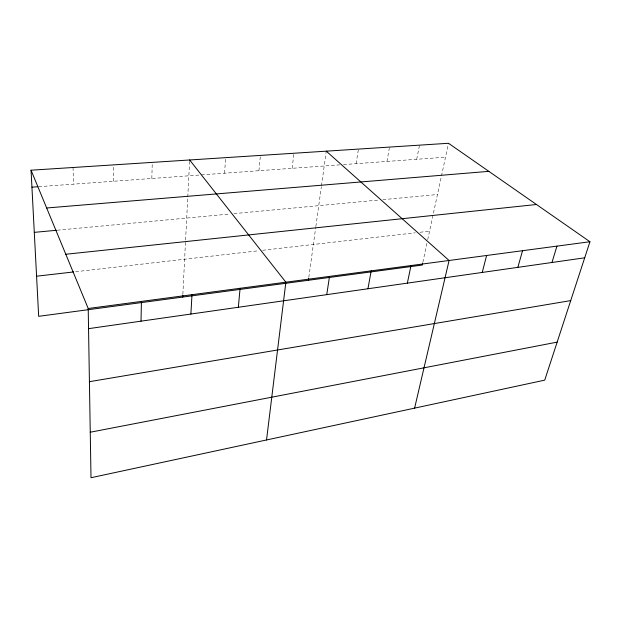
<?xml version="1.0" encoding="UTF-8"?>
<svg xmlns="http://www.w3.org/2000/svg" width="621" height="621" viewBox="0 0 621 621"><rect width="100%" height="100%" fill="white"/><g stroke="black" fill="none" stroke-linecap="round" stroke-linejoin="round"><path stroke-width="0.47" stroke-dasharray="3.1 2.33" d="M113.402 181.27L113.426 164.891M151.834 178.483L152.261 162.391M182.853 294.23L187.736 197.889M187.783 196.927L189.653 159.977M224.53 173.212L225.679 157.656M258.941 170.713L260.416 155.413M292.149 168.307L293.919 153.255M308.808 277.447L315.724 227.441M315.856 226.494L321.344 186.774M321.476 185.826L326.266 151.167M356.12 163.672L358.433 149.094M386.937 161.437L389.499 147.092M416.714 159.279L419.501 145.151M422.854 262.241L426.914 243.401M427.729 239.636L448.509 143.28M75.638 271.719L258.833 250.729M262.66 250.286L415.255 232.805M420.021 232.254L429.553 231.159M57.303 230.205L230.088 213.989M233.923 213.632L379.128 200.001M382.893 199.651L437.456 194.528M38.696 186.68L200.428 174.959M201.39 174.889L339.687 164.86M343.553 164.581L445.513 157.191M73.053 167.499L73.464 184.165"/><path stroke-width="0.93" d="M141.014 321.166L141.433 301.418M182.706 297.071L182.807 295.177M190.888 314.047L191.99 294.688M238.355 307.263L240.079 288.291M266.533 439.971L285.87 282.198L189.653 159.977M308.42 280.273L308.684 278.387M326.739 294.641L329.526 276.392M367.95 288.757L371.195 270.849M407.353 283.129L411.009 265.555M422.653 263.18L422.249 265.058L38.673 316.322L31.05 170.208L448.509 143.28L589.95 241.74L544.733 380.145L91 477.72L88.213 308.497L31.05 170.208M414.603 408.129L449.084 260.486L326.266 151.167M482.238 272.44L486.616 255.487M517.844 267.356L522.54 250.713M551.968 262.481L556.952 246.133M90.247 432.224L557.153 342.124M89.416 381.69L570.722 300.595M88.547 328.656L584.703 257.808M88.213 308.497L589.95 241.74M36.585 276.198L73.728 271.936M65.795 254.261L536.451 204.503M34.295 232.363L56.348 230.298M46.668 207.988L488.836 171.349M31.935 187.169L37.734 186.75"/></g></svg>
